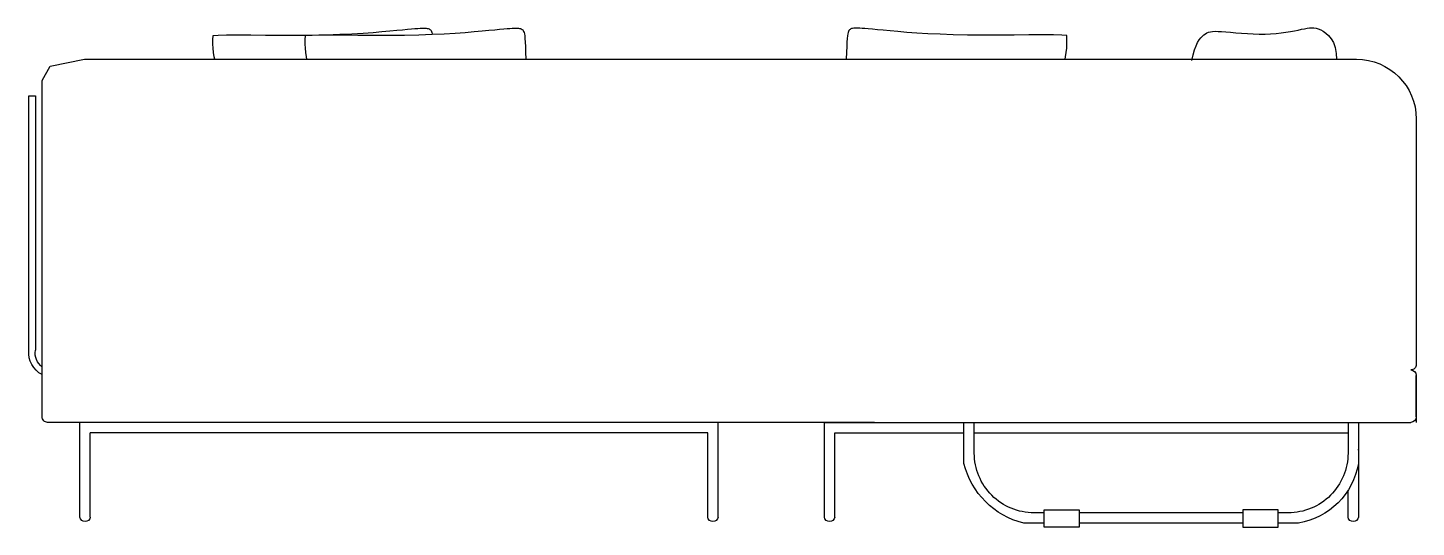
# Model space of a CAD drawing. Header units: centimetres. Extents: x 9698.46 to 9701, y -582.24 to -581.32.
import ezdxf

# ---------------------------------------------------------------- set-up
doc = ezdxf.new("R2010")
doc.units = ezdxf.units.CM

# ---------------------------------------------------------------- blocks, each defined once
blk = doc.blocks.new('A$C2DE702C6')
at = {"color": 7}
for p, q in [((-125.48, 75.27), (-355.68, 75.27)), ((-277.65, 75.27), (-355.68, 75.27)), ((-366.68, 64.27), (-366.68, 19.09)), ((-366.68, 9.45), (-366.68, 17.09)), ((-366.68, 17.09), (-366.68, 8.45)), ((-356.03, 8.45), (-365.68, 8.45)), ((-283.43, 8.45), (-356.03, 8.45)), ((-257.74, 8.45), (-283.43, 8.45)), ((-257.74, -9), (-257.74, 8.45)), ((-238.17, -9), (-238.17, 8.38)), ((-120.71, -9), (-120.71, 8.45)), ((-285.33, 6.55), (-354.12, 6.55)), ((-259.65, 6.55), (-283.43, 6.55)), ((-259.65, -9), (-259.65, 6.55)), ((-236.27, -9), (-236.27, 6.55)), ((-236.27, 6.55), (-122.62, 6.55)), ((-122.62, -9), (-122.62, 6.55))]:
    blk.add_line(p, q, dxfattribs=at)
for points in [[(-325.39, 75.03), (-325.62, 76.1), (-325.88, 76.99), (-326.15, 77.73), (-326.44, 78.33), (-326.73, 78.82), (-327.03, 79.21), (-327.32, 79.52), (-327.6, 79.76), (-327.88, 79.96), (-328.15, 80.13), (-328.45, 80.25), (-328.79, 80.34), (-329.18, 80.39), (-329.64, 80.42), (-330.2, 80.41), (-330.86, 80.38), (-331.64, 80.32), (-332.52, 80.25), (-333.49, 80.16), (-334.52, 80.08), (-335.59, 80.01), (-336.69, 79.95), (-337.78, 79.91), (-338.85, 79.91), (-339.88, 79.95), (-340.87, 80.02), (-341.81, 80.12), (-342.69, 80.24), (-343.51, 80.37), (-344.27, 80.51), (-344.96, 80.65), (-345.58, 80.78), (-346.12, 80.89), (-346.61, 80.98), (-347.05, 81.04), (-347.45, 81.06), (-347.85, 81.05), (-348.24, 80.98), (-348.65, 80.86), (-349.09, 80.68), (-349.57, 80.43), (-350.06, 80.09), (-350.55, 79.64), (-351.01, 79.06), (-351.42, 78.33), (-351.74, 77.43), (-351.95, 76.33), (-352.01, 75.27)], [(-302.07, 75.27), (-302.14, 75.72), (-302.26, 76.54), (-302.34, 77.31), (-302.39, 78.07), (-302.39, 78.83), (-302.35, 79.62)], [(-302.35, 79.62), (-301.44, 79.71), (-299.89, 79.75), (-297.84, 79.76), (-295.4, 79.75), (-292.69, 79.72), (-289.82, 79.71), (-286.91, 79.7), (-284.1, 79.72), (-281.46, 79.78), (-279.03, 79.86), (-276.79, 79.97), (-274.76, 80.09), (-272.92, 80.22), (-271.28, 80.36), (-269.82, 80.49), (-268.56, 80.61), (-267.49, 80.71), (-266.59, 80.79), (-265.83, 80.86), (-265.21, 80.92), (-264.7, 80.96), (-264.28, 80.98), (-263.93, 81), (-263.63, 81), (-263.37, 81), (-263.14, 80.98), (-262.93, 80.95), (-262.75, 80.91), (-262.6, 80.85), (-262.47, 80.77), (-262.35, 80.68), (-262.25, 80.56), (-262.16, 80.41), (-262.09, 80.22), (-262.03, 79.95), (-261.97, 79.58), (-261.93, 79.08), (-261.88, 78.43), (-261.85, 77.6), (-261.81, 76.56), (-261.78, 75.3), (-261.78, 75.27)], [(-162.21, 79.62), (-163.12, 79.71), (-164.66, 79.75), (-166.71, 79.76), (-169.16, 79.75), (-171.87, 79.72), (-174.74, 79.71), (-177.64, 79.7), (-180.46, 79.72), (-183.1, 79.78), (-185.53, 79.86), (-187.76, 79.97), (-189.8, 80.09), (-191.64, 80.22), (-193.28, 80.36), (-194.73, 80.49), (-195.99, 80.61), (-197.07, 80.71), (-197.97, 80.79), (-198.72, 80.86), (-199.35, 80.92), (-199.86, 80.96), (-200.28, 80.98), (-200.63, 81), (-200.93, 81), (-201.19, 81), (-201.42, 80.98), (-201.62, 80.95), (-201.8, 80.91), (-201.96, 80.85), (-202.09, 80.77), (-202.21, 80.68), (-202.31, 80.56), (-202.39, 80.41), (-202.47, 80.22), (-202.53, 79.95), (-202.58, 79.58), (-202.63, 79.08), (-202.67, 78.43), (-202.71, 77.6), (-202.74, 76.56), (-202.78, 75.3), (-202.78, 75.27)], [(-145.24, 79.62), (-146.15, 79.71), (-147.69, 79.75), (-149.74, 79.76), (-152.19, 79.75), (-154.9, 79.72), (-157.77, 79.71), (-160.67, 79.7), (-163.49, 79.72), (-166.13, 79.78), (-168.56, 79.86), (-170.79, 79.97), (-172.83, 80.09), (-174.67, 80.22), (-176.31, 80.36), (-177.76, 80.49), (-179.02, 80.61), (-180.1, 80.71), (-181, 80.79), (-181.75, 80.86), (-182.38, 80.92), (-182.89, 80.96), (-183.31, 80.98), (-183.66, 81), (-183.96, 81), (-184.22, 81), (-184.45, 80.98), (-184.65, 80.95), (-184.83, 80.91), (-184.99, 80.85), (-185.12, 80.77), (-185.24, 80.68), (-185.34, 80.56), (-185.42, 80.41), (-185.5, 80.22), (-185.56, 79.95), (-185.57, 79.86)], [(-162.49, 75.27), (-162.42, 75.72), (-162.3, 76.54), (-162.21, 77.31), (-162.17, 78.07), (-162.16, 78.83), (-162.21, 79.62)], [(-145.52, 75.27), (-145.45, 75.72), (-145.33, 76.54), (-145.24, 77.31), (-145.19, 78.07), (-145.19, 78.83), (-145.24, 79.62)], [(-248.08, 75.27), (-261.78, 75.27)], [(-202.78, 75.27), (-238.08, 75.27)], [(-121.58, 75.27), (-134.72, 75.27)], [(-113.77, 71.37), (-115.26, 74.02), (-121.58, 75.27), (-134.72, 75.27)], [(-111.33, 21.71), (-111.33, 68.55), (-112.51, 68.55), (-112.51, 21.71)], [(-355.94, 3.47), (-356.03, 3.47), (-356.03, -9)], [(-354.12, -9), (-354.12, -4.04)], [(-334.79, -8.2), (-304.66, -8.2)], [(-334.79, -10.1), (-304.66, -10.1)]]:
    blk.add_lwpolyline(points, dxfattribs=at)
for points in [[(-266.95, 8.45), (-114.77, 8.45, 0.414214), (-113.77, 9.45), (-113.77, 71.37)], [(-366.68, 19.09), (-366.68, 19.09, 0.414214), (-365.68, 18.09)], [(-356.03, 8.45), (-356.03, 0.9, 0.318112), (-345.03, -10.1), (-341.29, -10.1)], [(-354.12, 8.45), (-354.12, 2.8, 0.414214), (-343.12, -8.2), (-341.29, -8.2)], [(-298.17, -10.1), (-294.43, -10.1, 0.280995), (-283.43, 0.9), (-283.43, 8.45)], [(-298.17, -8.2), (-296.33, -8.2, 0.414214), (-285.33, 2.8), (-285.33, 8.45)]]:
    blk.add_lwpolyline(points, format="xyb", dxfattribs=at)
for points in [[(-341.29, -7.64), (-334.79, -7.64), (-334.79, -10.85), (-341.29, -10.85)], [(-298.17, -7.64), (-304.66, -7.64), (-304.66, -10.85), (-298.17, -10.85)]]:
    blk.add_lwpolyline(points, close=True, dxfattribs=at)
for centre, radius, start, end in [((-355.68, 64.27), 11, 90, 180), ((-115.73, 21.21), 4.43, 296.3318, 6.4477), ((-115.76, 21.24), 3.28, 307.3932, 8.319), ((-365.68, 17.09), 1, 90, 180), ((-365.68, 9.45), 1, 180, 270), ((-355.08, -8.86), 0.962, 188.5141, 351.4859), ((-258.69, -8.86), 0.962, 188.5141, 351.4859), ((-237.22, -8.86), 0.962, 188.5141, 351.4859), ((-121.67, -8.86), 0.962, 188.5141, 351.4859)]:
    blk.add_arc(centre, radius, start, end, dxfattribs=at)

msp = doc.modelspace()

# ---------------------------------------------------------------- block references
at = {"color": 3, "xscale": -0.009963495509276074, "yscale": 0.009963495509276074, "zscale": 0.009963495509276074}
msp.add_blockref('A$C2DE702C6', (9697.3486, -582.129), dxfattribs=at)

doc.saveas('drawing.dxf')
